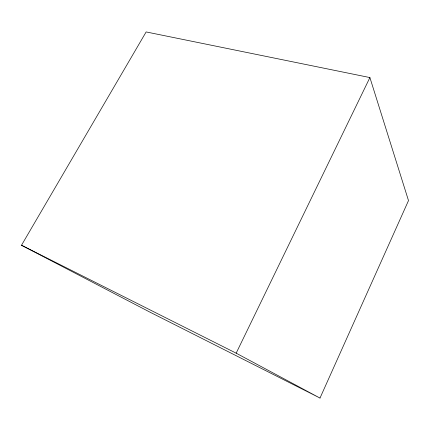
<?xml version="1.0" encoding="UTF-8"?>
<svg xmlns="http://www.w3.org/2000/svg" width="430" height="430" viewBox="0 0 430 430"><rect width="100%" height="100%" fill="white"/><g stroke="black" fill="none" stroke-linecap="round" stroke-linejoin="round"><path stroke-width="0.64" d="M319.995 398.062L408.5 200.59L369.902 77.567L146.141 31.938L21.5 245.25L149.774 312.056L319.995 398.062L236.167 353.175L21.5 245.25M236.167 353.175L369.902 77.567"/></g></svg>
